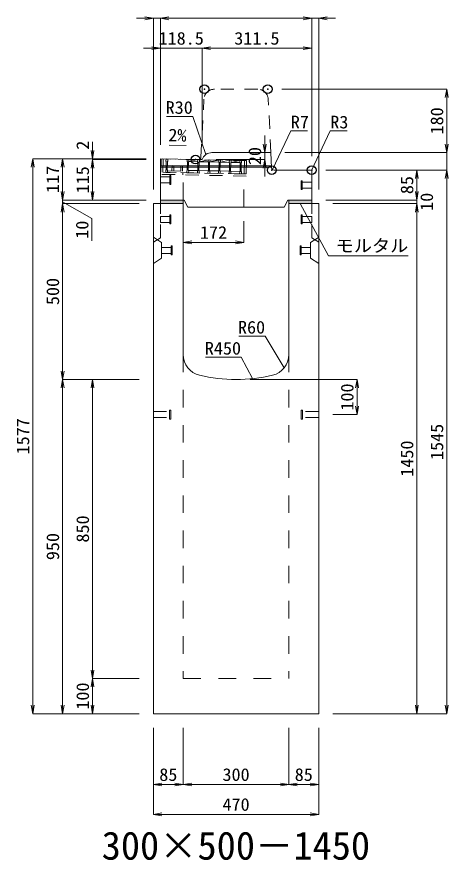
# Model space of a CAD drawing. Units: millimetres at full size. Extents: x -1809 to 57027, y -20349 to 17321.
# Drawn here: x 13777 to 15003, y -12512 to -10115 of the extents above; entities that cross this region are included whole.
import ezdxf
from ezdxf.enums import TextEntityAlignment as Align

# ---------------------------------------------------------------- set-up
doc = ezdxf.new("R2010")
doc.units = ezdxf.units.MM
doc.header["$LTSCALE"] = 50
doc.header["$PDMODE"] = 32
doc.header["$PDSIZE"] = 25
doc.linetypes.add('USER1', pattern=[2, 1, -1])
doc.linetypes.add('USER2', pattern=[1.35, 0.75, -0.6])
for name, color, linetype, lineweight in [('インサート', 3, 'USER2', 9), ('グレーチング', 7, 'USER2', 9), ('モルタル', 7, 'Continuous', 9), ('受枠', 3, 'USER2', 9), ('寸法線', 7, 'Continuous', 13), ('引出線', 4, 'Continuous', 13), ('本体', 2, 'Continuous', 13), ('目地', 132, 'Continuous', 9)]:
    doc.layers.add(name, color=color, linetype=linetype, lineweight=lineweight)
doc.layers.add('作業エリア', color=11, linetype='Continuous')
doc.layers.add('文字', color=7, linetype='Continuous')
doc.styles.add('ＭＳ 明朝', font='')
doc.styles.get('ＭＳ 明朝').set_extended_font_data('MS Mincho')

# ---------------------------------------------------------------- blocks, each defined once
blk = doc.blocks.new('open_arrow')
at = {"color": 0, "linetype": 'Continuous', "lineweight": -2}
blk.add_lwpolyline([(7.5, 1.25), (0, 0), (7.5, -1.25)], dxfattribs=at)

msp = doc.modelspace()

# ---------------------------------------------------------------- hatches: boundary and pattern name
at = {"layer": 'モルタル'}
for points in [[(14250, -10646.05), (14250, -10636.05), (14185, -10636.05), (14185, -10646.05)], [(14615, -10646.05), (14615, -10636.05), (14550, -10636.05), (14550, -10646.05)]]:
    msp.add_hatch(color=256, dxfattribs=at).paths.add_polyline_path(points)

# ---------------------------------------------------------------- linework, layer by layer
at = {"layer": 'インサート'}
for p, q in [((14185, -10570.55), (14212, -10570.55)), ((14185, -10570.55), (14185, -10587.55)), ((14215, -10566.55), (14212, -10566.55)), ((14212, -10566.55), (14212, -10591.55)), ((14215, -10591.55), (14215, -10566.55)), ((14185, -10587.55), (14212, -10587.55)), ((14212, -10591.55), (14215, -10591.55)), ((14585, -10581.55), (14588, -10581.55)), ((14585, -10606.55), (14585, -10581.55)), ((14588, -10581.55), (14588, -10606.55)), ((14615, -10585.55), (14588, -10585.55)), ((14615, -10585.55), (14615, -10602.55)), ((14588, -10606.55), (14585, -10606.55)), ((14615, -10602.55), (14588, -10602.55)), ((14185, -10682.55), (14212, -10682.55)), ((14185, -10682.55), (14185, -10699.55)), ((14215, -10678.55), (14212, -10678.55)), ((14212, -10678.55), (14212, -10703.55)), ((14215, -10703.55), (14215, -10678.55)), ((14585, -10678.55), (14588, -10678.55)), ((14585, -10703.55), (14585, -10678.55)), ((14588, -10678.55), (14588, -10703.55)), ((14615, -10682.55), (14588, -10682.55)), ((14615, -10682.55), (14615, -10699.55)), ((14185, -10699.55), (14212, -10699.55)), ((14212, -10703.55), (14215, -10703.55)), ((14588, -10703.55), (14585, -10703.55)), ((14615, -10699.55), (14588, -10699.55)), ((14188.2, -10770.55), (14215.2, -10770.55)), ((14188.2, -10770.55), (14188.2, -10787.55)), ((14218.2, -10766.55), (14215.2, -10766.55)), ((14215.2, -10766.55), (14215.2, -10791.55)), ((14218.2, -10791.55), (14218.2, -10766.55)), ((14581.8, -10766.55), (14584.8, -10766.55)), ((14581.8, -10791.55), (14581.8, -10766.55)), ((14584.8, -10766.55), (14584.8, -10791.55)), ((14611.8, -10770.55), (14584.8, -10770.55)), ((14611.8, -10770.55), (14611.8, -10787.55)), ((14188.2, -10787.55), (14215.2, -10787.55)), ((14215.2, -10791.55), (14218.2, -10791.55)), ((14584.8, -10791.55), (14581.8, -10791.55)), ((14611.8, -10787.55), (14584.8, -10787.55)), ((14165, -11237.55), (14211, -11237.55)), ((14165, -11254.55), (14165, -11237.55)), ((14211, -11258.55), (14211, -11233.55)), ((14211, -11233.55), (14215, -11233.55)), ((14215, -11258.55), (14215, -11233.55)), ((14585, -11233.55), (14589, -11233.55)), ((14585, -11233.55), (14585, -11258.55)), ((14589, -11233.55), (14589, -11258.55)), ((14635, -11237.55), (14589, -11237.55)), ((14635, -11237.55), (14635, -11254.55)), ((14165, -11254.55), (14211, -11254.55)), ((14215, -11258.55), (14211, -11258.55)), ((14589, -11258.55), (14585, -11258.55)), ((14635, -11254.55), (14589, -11254.55))]:
    msp.add_line(p, q, dxfattribs=at)
at = {"layer": 'グレーチング'}
for p, q in [((14201, -10519.37), (14200.88, -10525.37)), ((14415.95, -10523.67), (14201, -10519.37)), ((14206, -10519.47), (14205.88, -10525.47)), ((14260.98, -10520.57), (14260.86, -10526.57)), ((14265.98, -10520.67), (14265.86, -10526.67)), ((14265.86, -10526.67), (14290.98, -10521.17)), ((14290.98, -10521.17), (14290.86, -10527.17)), ((14295.98, -10521.27), (14295.86, -10527.27)), ((14295.86, -10527.27), (14320.97, -10521.77)), ((14320.97, -10521.77), (14320.85, -10527.77)), ((14325.97, -10521.87), (14325.85, -10527.87)), ((14325.85, -10527.87), (14350.97, -10522.37)), ((14350.97, -10522.37), (14350.85, -10528.37)), ((14355.97, -10522.47), (14355.85, -10528.47)), ((14200.88, -10525.37), (14201.86, -10526.39)), ((14201.86, -10526.39), (14201.38, -10550.39)), ((14204.86, -10526.45), (14204.38, -10550.45)), ((14205.88, -10525.47), (14204.86, -10526.45)), ((14218.12, -10538.22), (14217.82, -10553.22)), ((14218.12, -10538.22), (14248.12, -10538.82)), ((14223.12, -10538.32), (14222.82, -10553.32)), ((14243.12, -10538.72), (14242.82, -10553.72)), ((14248.12, -10538.82), (14247.82, -10553.82)), ((14260.86, -10526.57), (14261.84, -10527.59)), ((14261.84, -10527.59), (14261.36, -10551.59)), ((14264.84, -10527.65), (14264.36, -10551.65)), ((14265.86, -10526.67), (14264.84, -10527.65)), ((14265.86, -10526.67), (14290.86, -10527.17)), ((14290.86, -10527.17), (14291.84, -10528.19)), ((14291.84, -10528.19), (14291.36, -10552.19)), ((14294.84, -10528.25), (14294.36, -10552.25)), ((14295.86, -10527.27), (14294.84, -10528.25)), ((14295.86, -10527.27), (14320.85, -10527.77)), ((14320.85, -10527.77), (14321.83, -10528.79)), ((14321.83, -10528.79), (14321.35, -10552.79)), ((14324.83, -10528.85), (14324.35, -10552.85)), ((14325.85, -10527.87), (14324.83, -10528.85)), ((14325.85, -10527.87), (14350.85, -10528.37)), ((14350.85, -10528.37), (14351.83, -10529.39)), ((14351.83, -10529.39), (14351.35, -10553.39)), ((14354.83, -10529.45), (14354.35, -10553.45)), ((14355.85, -10528.47), (14354.83, -10529.45)), ((14355.85, -10528.47), (14380.96, -10522.97)), ((14355.85, -10528.47), (14380.84, -10528.97)), ((14380.96, -10522.97), (14380.84, -10528.97)), ((14380.84, -10528.97), (14381.82, -10529.99)), ((14381.82, -10529.99), (14381.34, -10553.99)), ((14384.82, -10530.05), (14384.34, -10554.05)), ((14385.84, -10529.07), (14384.82, -10530.05)), ((14385.96, -10523.07), (14385.84, -10529.07)), ((14385.84, -10529.07), (14410.95, -10523.57)), ((14385.84, -10529.07), (14410.83, -10529.57)), ((14410.95, -10523.57), (14410.83, -10529.57)), ((14410.83, -10529.57), (14411.81, -10530.59)), ((14411.81, -10530.59), (14411.33, -10554.59)), ((14414.81, -10530.65), (14414.33, -10554.65)), ((14415.83, -10529.67), (14414.81, -10530.65)), ((14415.95, -10523.67), (14415.83, -10529.67)), ((14200.24, -10557.37), (14200.36, -10551.37)), ((14415.19, -10561.67), (14200.24, -10557.37)), ((14200.36, -10551.37), (14201.38, -10550.39)), ((14205.36, -10551.47), (14204.38, -10550.45)), ((14205.24, -10557.47), (14205.36, -10551.47)), ((14205.33, -10552.97), (14260.31, -10554.07)), ((14260.22, -10558.57), (14260.34, -10552.57)), ((14260.34, -10552.57), (14261.36, -10551.59)), ((14264.36, -10551.65), (14291.36, -10552.19)), ((14265.34, -10552.67), (14264.36, -10551.65)), ((14265.22, -10558.67), (14265.34, -10552.67)), ((14290.22, -10559.17), (14290.34, -10553.17)), ((14290.34, -10553.17), (14291.36, -10552.19)), ((14295.34, -10553.27), (14294.36, -10552.25)), ((14294.36, -10552.25), (14321.35, -10552.79)), ((14295.22, -10559.27), (14295.34, -10553.27)), ((14320.21, -10559.77), (14320.33, -10553.77)), ((14320.33, -10553.77), (14321.35, -10552.79)), ((14325.33, -10553.87), (14324.35, -10552.85)), ((14324.35, -10552.85), (14351.35, -10553.39)), ((14325.21, -10559.87), (14325.33, -10553.87)), ((14350.21, -10560.37), (14350.33, -10554.37)), ((14350.33, -10554.37), (14351.35, -10553.39)), ((14355.33, -10554.47), (14354.35, -10553.45)), ((14354.35, -10553.45), (14381.34, -10553.99)), ((14355.21, -10560.47), (14355.33, -10554.47)), ((14380.2, -10560.97), (14380.32, -10554.97)), ((14380.32, -10554.97), (14381.34, -10553.99)), ((14385.32, -10555.07), (14384.34, -10554.05)), ((14384.34, -10554.05), (14411.33, -10554.59)), ((14385.2, -10561.07), (14385.32, -10555.07)), ((14410.19, -10561.57), (14410.31, -10555.57)), ((14410.31, -10555.57), (14411.33, -10554.59)), ((14415.31, -10555.67), (14414.33, -10554.65)), ((14415.19, -10561.67), (14415.31, -10555.67))]:
    msp.add_line(p, q, dxfattribs=at)
at = {"layer": 'モルタル'}
for points in [[(14185, -10636.05), (14250, -10636.05), (14250, -10646.05), (14185, -10646.05)], [(14550, -10636.05), (14615, -10636.05), (14615, -10646.05), (14550, -10646.05)]]:
    msp.add_lwpolyline(points, close=True, dxfattribs=at)
at = {"layer": '作業エリア'}
for p in [(14310, -10321.05), (14490, -10321.05), (14285, -10521.05), (14501.5, -10551.05), (14615, -10551.05)]:
    msp.add_point(p, dxfattribs=at)
at = {"layer": '受枠'}
for p, q in [((14187, -10519.09), (14186.12, -10563.08)), ((14429.95, -10523.95), (14187, -10519.09)), ((14193, -10519.21), (14192.24, -10557.21)), ((14423.95, -10523.83), (14423.19, -10561.83)), ((14429.95, -10523.95), (14429.07, -10567.94)), ((14429.07, -10567.94), (14186.12, -10563.08)), ((14192.24, -10557.21), (14429.19, -10561.95)), ((14249.23, -10558.35), (14249.11, -10564.34))]:
    msp.add_line(p, q, dxfattribs=at)
at = {"layer": '寸法線'}
for p, q in [((14233, -10119.38), (14117, -10119.38)), ((14165, -10606.03), (14165, -10119.38)), ((14185, -10119.38), (14615, -10119.38)), ((14185, -10479.03), (14185, -10119.38)), ((14185, -10479.03), (14185, -10119.38)), ((14567, -10119.38), (14683, -10119.38)), ((14615, -10511.03), (14615, -10119.38)), ((14615, -10511.03), (14615, -10119.38)), ((14635, -10606.03), (14635, -10119.38)), ((14351.37, -10204.38), (14137, -10204.38)), ((14185, -10479.03), (14185, -10204.38)), ((14303.37, -10481.03), (14303.37, -10204.38)), ((14615, -10204.38), (14303.37, -10204.38)), ((14303.37, -10481.03), (14303.37, -10204.38)), ((14615, -10511.03), (14615, -10204.38)), ((14530.02, -10321.05), (14998.78, -10321.05)), ((14998.78, -10321.05), (14998.78, -10501.05)), ((13992.06, -10471.05), (13992.06, -10569.05)), ((14481.36, -10569.05), (14481.36, -10453.05)), ((14998.78, -10453.05), (14998.78, -10599.05)), ((13822.06, -12096.05), (13822.06, -10519.05)), ((14144.98, -10519.05), (13822.06, -10519.05)), ((13907.06, -10519.05), (13907.06, -10636.05)), ((14144.98, -10519.05), (13907.06, -10519.05)), ((14144.98, -10519.05), (13992.06, -10519.05)), ((14144.98, -10521.05), (13992.06, -10521.05)), ((13992.06, -10521.05), (13992.06, -10636.05)), ((14144.98, -10521.05), (13992.06, -10521.05)), ((14343.39, -10521.05), (14481.36, -10521.05)), ((14371.67, -10501.05), (14481.36, -10501.05)), ((14539.02, -10501.05), (14998.78, -10501.05)), ((14539.02, -10501.05), (14998.78, -10501.05)), ((14655.02, -10551.05), (14998.78, -10551.05)), ((14655.02, -10551.05), (14913.78, -10551.05)), ((14655.02, -10551.05), (14998.78, -10551.05)), ((14913.78, -10551.05), (14913.78, -10636.05)), ((14998.78, -10551.05), (14998.78, -12096.05)), ((13907.06, -10588.05), (13907.06, -10694.05)), ((14913.78, -10588.05), (14913.78, -10694.05)), ((14144.98, -10636.05), (13907.06, -10636.05)), ((14144.98, -10636.05), (13907.06, -10636.05)), ((13907.06, -10641.05), (13990.47, -10688.34)), ((14144.98, -10636.05), (13992.06, -10636.05)), ((14655.02, -10636.05), (14913.78, -10636.05)), ((14655.02, -10636.05), (14913.78, -10636.05)), ((14124.98, -10646.05), (13907.06, -10646.05)), ((13907.06, -10646.05), (13907.06, -11146.05)), ((14124.98, -10646.05), (13907.06, -10646.05)), ((14675.02, -10646.05), (14913.78, -10646.05)), ((14675.02, -10646.05), (14913.78, -10646.05)), ((14913.78, -10646.05), (14913.78, -12096.05)), ((13990.47, -10688.34), (13990.47, -10752.41)), ((14422, -10696.07), (14422, -10756.28)), ((14250, -10756.28), (14422, -10756.28)), ((14124.98, -11146.05), (13907.06, -11146.05)), ((13907.06, -12096.05), (13907.06, -11146.05)), ((14124.98, -11146.05), (13907.06, -11146.05)), ((13992.06, -11146.05), (13992.06, -11996.05)), ((14124.98, -11146.05), (13992.06, -11146.05)), ((14440.02, -11146.05), (14743.78, -11146.05)), ((14743.78, -11146.05), (14743.78, -11246.05)), ((14675.02, -11246.05), (14743.78, -11246.05)), ((14124.98, -11996.05), (13992.06, -11996.05)), ((13992.06, -11996.05), (13992.06, -12096.05)), ((14124.98, -11996.05), (13992.06, -11996.05)), ((14124.98, -12096.05), (13822.06, -12096.05)), ((14124.98, -12096.05), (13907.06, -12096.05)), ((14124.98, -12096.05), (13992.06, -12096.05)), ((14675.02, -12096.05), (14913.78, -12096.05)), ((14675.02, -12096.05), (14998.78, -12096.05)), ((14165, -12136.07), (14165, -12297.21)), ((14165, -12136.07), (14165, -12382.21)), ((14250, -12136.07), (14250, -12297.21)), ((14250, -12136.07), (14250, -12297.21)), ((14550, -12136.07), (14550, -12297.21)), ((14550, -12136.07), (14550, -12297.21)), ((14635, -12136.07), (14635, -12297.21)), ((14635, -12136.07), (14635, -12382.21)), ((14165, -12297.21), (14250, -12297.21)), ((14250, -12297.21), (14550, -12297.21)), ((14550, -12297.21), (14635, -12297.21)), ((14165, -12382.21), (14635, -12382.21))]:
    msp.add_line(p, q, dxfattribs=at)
at = {"layer": '引出線'}
for points in [[(14314.33, -10506.56), (14277.1, -10398.16), (14202.43, -10398.16)], [(14503.33, -10549.13), (14555.62, -10439.6), (14603.55, -10439.6)], [(14614.12, -10551.93), (14667.75, -10439.6), (14715.48, -10439.6)], [(14258.5, -10480.93), (14209.76, -10479.95), (14258.5, -10480.93)], [(14582.5, -10646.05), (14663.13, -10795.08), (14889.05, -10795.08)], [(14537.07, -11112.74), (14482.66, -11022.84), (14407.98, -11022.84)], [(14446.44, -11143.65), (14414.22, -11082.51), (14313.21, -11082.51)]]:
    msp.add_lwpolyline(points, dxfattribs=at)
at = {"layer": '本体', "linetype": 'USER2'}
for p, q in [((14461.46, -10321.05), (14338.54, -10321.05)), ((14300.33, -10514.4), (14308.57, -10349.56)), ((14499, -10501.05), (14491.43, -10349.56))]:
    msp.add_line(p, q, dxfattribs=at)
at = {"layer": '本体'}
for p, q in [((14185, -10636.05), (14185, -10519.05)), ((14185, -10519.05), (14285, -10521.05)), ((14285, -10521.05), (14303.37, -10521.05)), ((14499, -10501.05), (14331.65, -10501.05)), ((14501.17, -10544.4), (14499, -10501.05)), ((14612, -10551.05), (14508.16, -10551.05)), ((14615, -10636.05), (14615, -10554.05)), ((14253, -10636.05), (14185, -10636.05)), ((14253, -10636.05), (14263, -10656.05)), ((14547, -10636.05), (14537, -10656.05)), ((14615, -10636.05), (14547, -10636.05)), ((14165, -10646.05), (14165, -12096.05)), ((14165, -10646.05), (14250, -10646.05)), ((14250, -10646.05), (14250, -11075.53)), ((14537, -10656.05), (14263, -10656.05)), ((14550, -10646.05), (14635, -10646.05)), ((14550, -10646.05), (14550, -11075.53)), ((14635, -10646.05), (14635, -12096.05)), ((14165, -12096.05), (14635, -12096.05))]:
    msp.add_line(p, q, dxfattribs=at)
at = {"layer": '本体', "linetype": 'USER1'}
for p, q in [((14250, -10636.05), (14250, -10558.36)), ((14422, -10656.05), (14422, -10561.8))]:
    msp.add_line(p, q, dxfattribs=at)
at = {"layer": '本体', "linetype": 'USER2', "lineweight": 9}
for p, q in [((14185, -10743.05), (14185, -10646.05)), ((14615, -10743.05), (14615, -10646.05)), ((14165, -10755.55), (14185, -10743.05)), ((14635, -10755.55), (14615, -10743.05))]:
    msp.add_line(p, q, dxfattribs=at)
at = {"layer": '本体', "lineweight": 9}
for p, q in [((14165, -10742.05), (14188.2, -10756.55)), ((14188.2, -10756.55), (14188.2, -10801.55)), ((14634.58, -10742.31), (14611.8, -10756.55)), ((14611.8, -10756.55), (14611.8, -10801.55)), ((14188.2, -10801.55), (14165, -10816.05)), ((14611.8, -10801.55), (14635, -10816.05))]:
    msp.add_line(p, q, dxfattribs=at)
at = {"layer": '本体', "linetype": 'USER1', "lineweight": 15}
for p, q in [((14250, -11075.53), (14250, -11996.05)), ((14550, -11075.53), (14550, -11996.05)), ((14250, -11996.05), (14550, -11996.05))]:
    msp.add_line(p, q, dxfattribs=at)
at = {"layer": '本体', "linetype": 'USER2'}
for centre, radius, start, end in [((14338.54, -10351.05), 30, 90, 177.13759), ((14461.46, -10351.05), 30, 2.86241, 90), ((14293.34, -10514.05), 7, 270, 357.13759)]:
    msp.add_arc(centre, radius, start, end, dxfattribs=at)
at = {"layer": '本体'}
for centre, radius, start, end in [((14331.65, -10531.05), 30, 90, 160.52878), ((14508.16, -10544.05), 7, 182.86241, 270), ((14612, -10554.05), 3, 0, 90), ((14310, -11075.53), 60, 180, 256.65764), ((14490, -11075.53), 60, 283.34236, 0), ((14400, -10696.05), 450, 256.65764, 283.34236)]:
    msp.add_arc(centre, radius, start, end, dxfattribs=at)
at = {"layer": '目地'}
for p, q in [((14185, -10539.05), (14500.9, -10539.05)), ((14185, -10543.05), (14501.1, -10543.05))]:
    msp.add_line(p, q, dxfattribs=at)

# ---------------------------------------------------------------- block references
at = {"layer": '寸法線', "xscale": 3.2, "yscale": 3.2}
for p, rotation in [((14165, -10119.38), 180), ((14615, -10119.38), 180), ((14615, -10119.38), 180), ((14185, -10204.38), 180), ((14615, -10204.38), 180), ((14998.78, -10321.05), 270), ((13992.06, -10519.05), 90), ((14481.36, -10501.05), 90), ((14998.78, -10501.05), 90), ((14998.78, -10501.05), 90), ((13822.06, -10519.05), 270), ((13907.06, -10519.05), 270), ((13992.06, -10521.05), 270), ((13992.06, -10521.05), 270), ((14481.36, -10521.05), 270), ((14913.78, -10551.05), 270), ((14998.78, -10551.05), 270), ((14998.78, -10551.05), 270), ((13907.06, -10636.05), 90), ((13907.06, -10636.05), 90), ((13992.06, -10636.05), 90), ((14913.78, -10636.05), 90), ((14913.78, -10636.05), 90), ((13907.06, -10646.05), 270), ((13907.06, -10646.05), 270), ((14913.78, -10646.05), 270), ((14913.78, -10646.05), 270), ((14422, -10756.28), 180), ((13907.06, -11146.05), 90), ((13907.06, -11146.05), 270), ((13992.06, -11146.05), 270), ((14743.78, -11146.05), 270), ((14743.78, -11246.05), 90), ((13992.06, -11996.05), 90), ((13992.06, -11996.05), 270), ((13822.06, -12096.05), 90), ((13907.06, -12096.05), 90), ((13992.06, -12096.05), 90), ((14913.78, -12096.05), 90), ((14998.78, -12096.05), 90), ((14250, -12297.21), 180), ((14550, -12297.21), 180), ((14635, -12297.21), 180), ((14635, -12382.21), 180)]:
    msp.add_blockref('open_arrow', p, dxfattribs=dict(at, rotation=rotation))
for p in [(14185, -10119.38), (14185, -10119.38), (14635, -10119.38), (14303.37, -10204.38), (14303.37, -10204.38), (14250, -10756.28), (14165, -12297.21), (14250, -12297.21), (14550, -12297.21), (14165, -12382.21)]:
    msp.add_blockref('open_arrow', p, dxfattribs=at)
at = {"layer": '引出線', "xscale": 0.0533, "yscale": 0.0533}
for p, rotation in [((14258.5, -10480.93), 178.9), ((14314.33, -10506.56), 109), ((14503.33, -10549.13), 64.5), ((14614.12, -10551.93), 64.5), ((14582.5, -10646.05), 298.4), ((14537.07, -11112.74), 121.2), ((14446.44, -11143.65), 117.8)]:
    msp.add_blockref('open_arrow', p, dxfattribs=dict(at, rotation=rotation))

# ---------------------------------------------------------------- texts
at = {"layer": '寸法線', "style": 'ＭＳ 明朝', "width": 1.05}
for s, p in [('118.5', (14244.18, -10176.36)), ('311.5', (14459.18, -10176.36)), ('172', (14336, -10728.26)), ('85', (14207.5, -12269.19)), ('300', (14400, -12269.19)), ('85', (14592.5, -12269.19)), ('470', (14400, -12354.19))]:
    msp.add_text(s, height=36.03, dxfattribs=at).set_placement(p, align=Align.MIDDLE_CENTER)
for s, p in [('180', (14970.76, -10411.05)), ('2', (13964.06, -10480.2)), ('20', (14453.34, -10511.05)), ('117', (13879.04, -10577.55)), ('115', (13964.04, -10578.55)), ('85', (14885.76, -10593.55)), ('10', (14941.8, -10641.05)), ('10', (13962.45, -10720.38)), ('500', (13879.04, -10896.05)), ('100', (14715.76, -11196.05)), ('1577', (13794.04, -11307.55)), ('1545', (14970.76, -11323.55)), ('1450', (14885.76, -11371.05)), ('850', (13964.04, -11571.05)), ('950', (13879.04, -11621.05)), ('100', (13964.04, -12046.05))]:
    msp.add_text(s, height=36.03, rotation=90, dxfattribs=at).set_placement(p, align=Align.MIDDLE_CENTER)
at = {"layer": '引出線', "style": 'ＭＳ 明朝', "width": 1.05}
for s, p in [('R30', (14277.1, -10354.96)), ('R60', (14482.66, -10979.64)), ('R450', (14414.22, -11039.31))]:
    msp.add_text(s, height=36.03, dxfattribs=at).set_placement(p, align=Align.TOP_RIGHT)
for s, p in [('R7', (14555.62, -10396.4)), ('R3', (14667.75, -10396.4)), ('モルタル', (14683.13, -10747.97))]:
    msp.add_text(s, height=36.03, dxfattribs=at).set_placement(p, align=Align.TOP_LEFT)
msp.add_text('2%', height=36.03, rotation=358.854, dxfattribs=at).set_placement((14259.44, -10434.03), align=Align.TOP_RIGHT)
at = {"layer": '文字', "style": 'ＭＳ 明朝'}
msp.add_text('300×500－1450', height=80.06, dxfattribs=at).set_placement((14399.52, -12471.03), align=Align.MIDDLE_CENTER)

doc.saveas('drawing.dxf')
